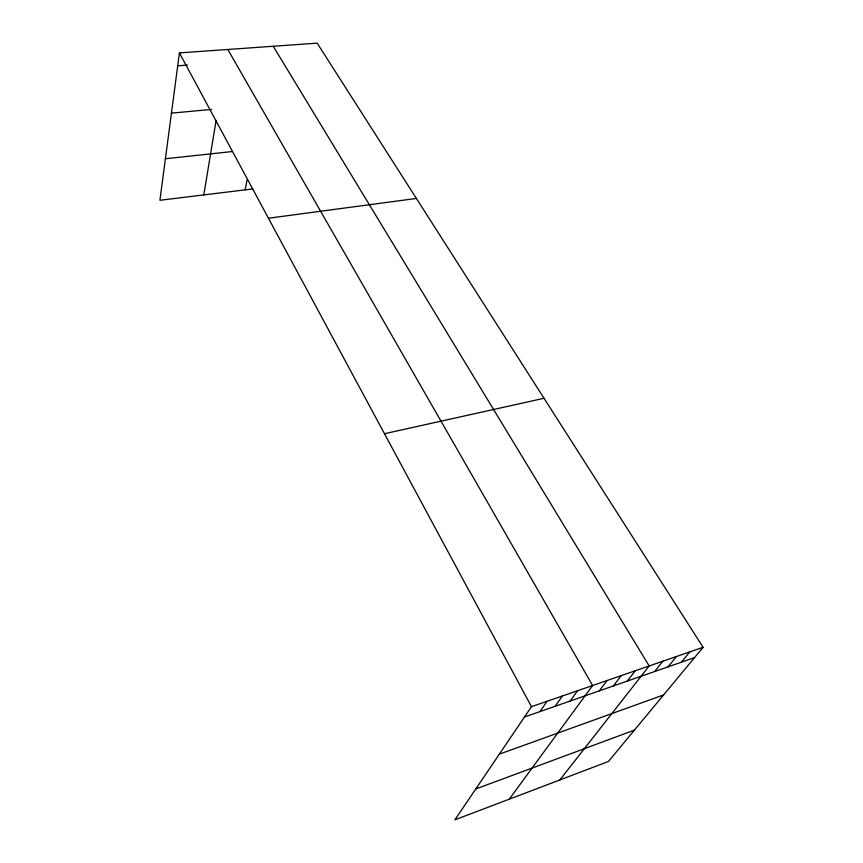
<?xml version="1.0" encoding="UTF-8"?>
<svg xmlns="http://www.w3.org/2000/svg" width="863" height="863" viewBox="0 0 863 863"><rect width="100%" height="100%" fill="white"/><g stroke="black" fill="none" stroke-linecap="round" stroke-linejoin="round"><path stroke-width="1.29" d="M703.086 647.293L531.468 706.678L454.877 819.85L608.458 761.468L703.086 647.293L317.185 43.15L179.418 52.902L159.914 200.281L252.74 188.932M203.808 194.909L216.117 120.378M245.135 189.86L247.077 179.946M539.904 711.608L547.045 701.285M555.136 706.29L562.428 695.966M570.184 701.036L577.617 690.702M509.267 799.181L592.622 685.513L227.821 49.482M599.3 690.864L607.013 680.54M613.388 685.945L621.22 675.621M627.304 681.08L635.265 670.756M559.871 779.936L649.149 665.956L273.237 46.268M654.661 671.533L662.87 661.209M668.102 666.84L676.43 656.516M681.392 662.191L689.828 651.878M475.761 788.976L634.456 730.098M499.332 754.154L663.615 694.92M524.477 716.991L694.532 657.606M384.477 433.722L544.035 398.285M268.436 218.231L416.387 198.447M165.416 158.749L231.985 151.575M171.446 113.129L211.629 109.428M177.702 65.804L187.433 65.07M179.418 52.902L531.468 706.678"/></g></svg>
